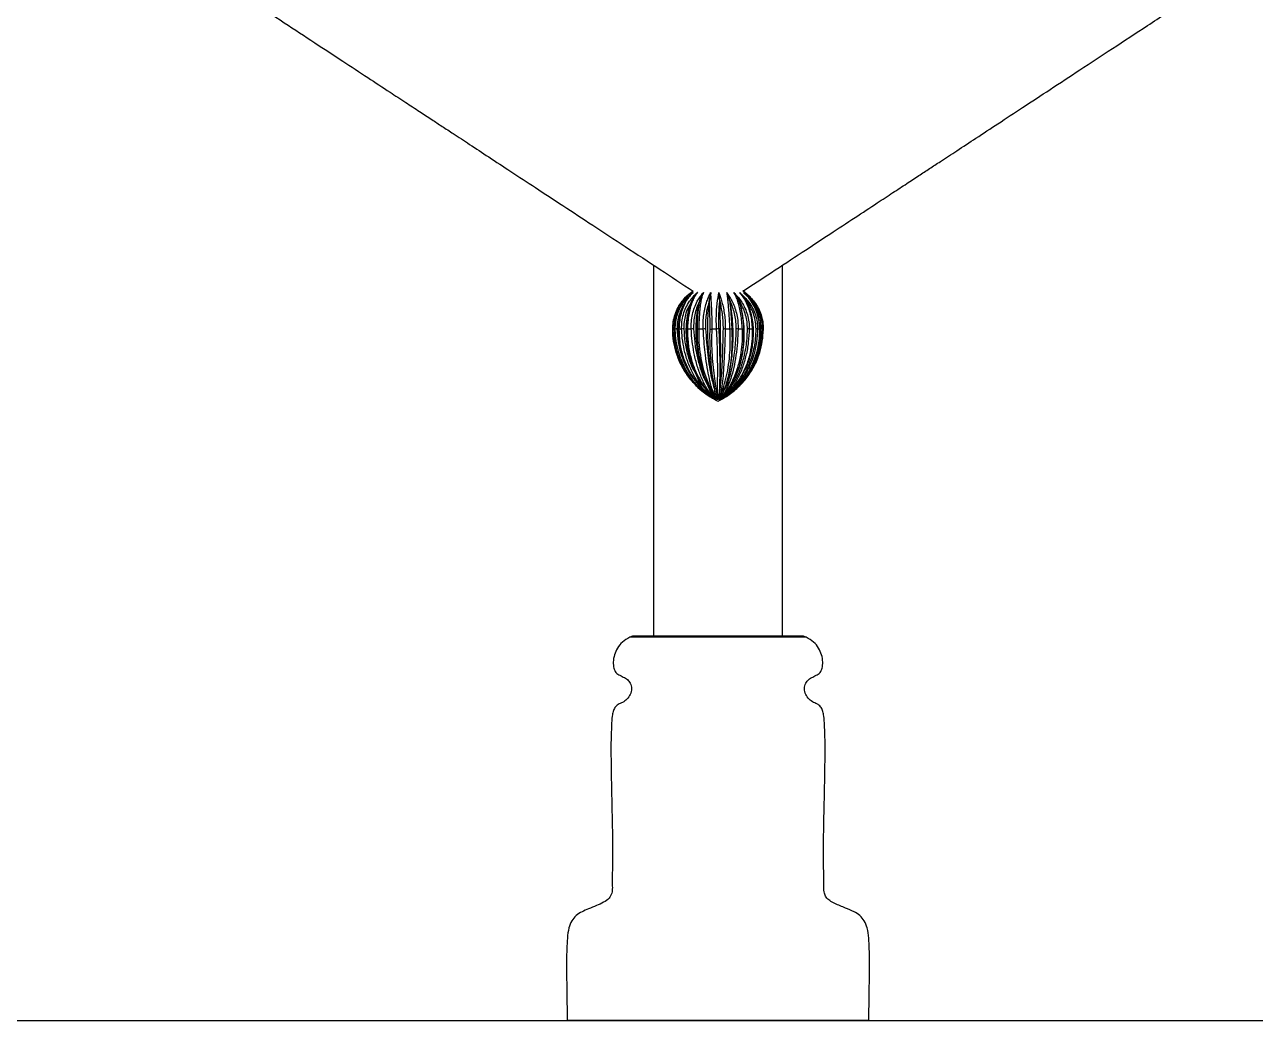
# Model space of a CAD drawing. Header units: millimetres. Extents: x 2214 to 8154, y -2115 to 2085.
# Drawn here: x 3758.7 to 4219.7, y 511.9 to 885 of the extents above; entities that cross this region are included whole.
import ezdxf

# ---------------------------------------------------------------- set-up
doc = ezdxf.new("R2010")
doc.units = ezdxf.units.MM

# ---------------------------------------------------------------- blocks, each defined once
blk = doc.blocks.new('front')
for p, q in [((-393.97, 679.26), (-393.97, 540.27)), ((-345.67, 540.27), (-345.67, 679.26)), ((-379.19, 666.8), (-379.67, 665.84)), ((-376.39, 666.8), (-376.72, 665.84)), ((-373.01, 666.8), (-373.15, 665.84)), ((-369.34, 666.81), (-369.29, 665.84)), ((-365.72, 666.8), (-365.48, 665.84)), ((-362.47, 666.8), (-362.05, 665.84)), ((-359.86, 666.8), (-359.32, 665.84)), ((-386.81, 655.32), (-386.82, 655.32)), ((-385.84, 655.32), (-386.36, 655.32)), ((-383.45, 655.32), (-384.46, 655.32)), ((-379.85, 655.32), (-381.26, 655.32)), ((-375.36, 655.32), (-377.04, 655.32)), ((-370.37, 655.32), (-372.18, 655.32)), ((-365.34, 655.32), (-367.12, 655.32)), ((-360.7, 655.32), (-362.29, 655.32)), ((-356.88, 655.32), (-358.13, 655.32)), ((-354.2, 655.32), (-355.01, 655.32)), ((-352.92, 655.32), (-353.21, 655.32)), ((-352.88, 655.32), (-352.93, 654.77)), ((-373.57, 630.61), (-373.11, 630.27)), ((-368.74, 628.86), (-368.74, 628.87)), ((-386.54, 539.84), (-402.85, 539.84)), ((-385.9, 540.27), (-401.59, 540.27)), ((-336.8, 539.84), (-386.54, 539.84)), ((-338.05, 540.27), (-385.9, 540.27)), ((-398.42, 396.27), (-426.32, 396.27)), ((-313.32, 396.27), (-398.42, 396.27))]:
    blk.add_line(p, q)
at = {"flags": 128}
for points in [[(-384.46, 655.32), (-384.5, 655.32), (-384.54, 655.33), (-384.56, 655.33), (-384.58, 655.33), (-384.59, 655.33), (-384.6, 655.34), (-384.59, 655.34), (-384.58, 655.34)], [(-356.67, 655.36), (-356.65, 655.36), (-356.64, 655.36), (-356.65, 655.35), (-356.67, 655.35), (-356.7, 655.34), (-356.75, 655.33), (-356.81, 655.33), (-356.88, 655.32)], [(-363.38, 637.31), (-363.51, 636.99), (-364.9, 634.27), (-364.9, 634.27), (-364.9, 634.27)]]:
    blk.add_lwpolyline(points, dxfattribs=at)
for centre, radius, start, end in [((-369.82, 655.32), 17, 123.0777, 180), ((-369.82, 655.32), 17, 50.9811, 56.9393), ((-369.82, 655.32), 17, 43.5277, 49.3811), ((-356.88, 655.32), 29.94, 180, 237.8981), ((-386.41, 653.62), 1.74, 88.4093, 102.975), ((-385.06, 648.67), 6.69, 91.0496, 96.6435), ((-382.21, 640.03), 15.34, 91.6054, 94.6189), ((-381.19, 659.17), 3.85, 264.1156, 268.9248), ((-378.03, 627.35), 28.03, 91.9105, 93.7287), ((-376.34, 679.52), 24.21, 267.1562, 268.3366), ((-372.39, 603.99), 51.42, 92.3108, 93.3059), ((-367.61, 812.39), 157.14, 268.102, 268.3317), ((-346.08, 209.78), 446.2, 93.016, 93.1209), ((-372.74, 466.08), 189.33, 88.2962, 88.5098), ((-366.7, 681.24), 25.96, 273.0041, 274.4816), ((-364.64, 582.64), 72.72, 88.1484, 88.7146), ((-360.83, 659.09), 3.77, 271.907, 278.9384), ((-359.57, 617.85), 37.5, 87.8017, 88.8216), ((-355.9, 638.09), 17.26, 87.0461, 88.8962), ((-354.19, 655.45), 0.125, 265.2604, 304.6827), ((-353.67, 650.1), 5.24, 84.9826, 89.3284), ((-356.88, 655.32), 29.94, 237.8981, 239.1841), ((-356.88, 655.32), 29.94, 241.9402, 242.0158), ((-356.88, 655.32), 29.94, 242.0158, 242.1469), ((-356.88, 655.32), 29.94, 242.1469, 244.3915), ((-382.76, 655.32), 29.94, 295.6085, 297.6667), ((-382.76, 655.32), 29.94, 297.6667, 297.9193), ((-382.76, 655.32), 29.94, 297.9293, 298.3768), ((-382.76, 655.32), 29.94, 298.3768, 298.6585), ((-382.76, 655.32), 29.94, 298.6585, 299.0794)]:
    blk.add_arc(centre, radius, start, end)
for points, knots in [([(-544.82, 778.32), (-540.65, 775.58), (-532.66, 770.33), (-521.19, 762.8), (-510.75, 755.95), (-501.36, 749.78), (-493.49, 744.61), (-487.02, 740.37), (-481.83, 736.95), (-477.26, 733.96), (-473.07, 731.2), (-468.35, 728.1), (-462.54, 724.29), (-455.36, 719.57), (-447.13, 714.17), (-437.86, 708.08), (-427.62, 701.36), (-416.42, 694.01), (-404.28, 686.03), (-391.73, 677.79), (-383.22, 672.2), (-379.1, 669.49)], [0, 0, 0, 0, 0.0754814, 0.1447019, 0.2076612, 0.2643595, 0.3147968, 0.3500339, 0.3814059, 0.4089124, 0.4326259, 0.4573321, 0.4943913, 0.5377402, 0.5873778, 0.6433031, 0.7055145, 0.7727324, 0.8460115, 0.9253512, 1, 1, 1, 1]), ([(-360.55, 669.49), (-356.97, 671.84), (-349.57, 676.7), (-338.69, 683.84), (-328.26, 690.69), (-318.86, 696.86), (-310.99, 702.03), (-304.53, 706.28), (-299.33, 709.69), (-294.77, 712.69), (-290.57, 715.44), (-285.85, 718.54), (-280.04, 722.35), (-272.86, 727.07), (-264.63, 732.47), (-255.37, 738.56), (-245.13, 745.28), (-233.93, 752.64), (-221.79, 760.61), (-208.64, 769.25), (-199.54, 775.22), (-194.82, 778.32)], [0, 0, 0, 0, 0.064769, 0.133985, 0.196944, 0.253646, 0.304087, 0.339327, 0.370701, 0.398208, 0.421921, 0.446625, 0.483681, 0.527024, 0.576653, 0.632568, 0.694771, 0.761982, 0.835257, 0.914596, 1, 1, 1, 1]), ([(-386.81, 655.32), (-386.76, 656.24), (-386.68, 658.1), (-385.98, 660.8), (-384.86, 663.39), (-383.42, 665.6), (-381.77, 667.47), (-380.56, 668.44), (-379.95, 668.93)], [0, 0, 0, 0, 0.173828, 0.352686, 0.526811, 0.705939, 0.851591, 1, 1, 1, 1]), ([(-379.95, 668.93), (-380.06, 668.84), (-380.77, 668.3), (-381.93, 667.18), (-383.39, 665.35), (-384.66, 663.16), (-385.61, 660.68), (-386.23, 658.03), (-386.31, 656.23), (-386.36, 655.32)], [0, 0, 0, 0, 0.028059, 0.172133, 0.319061, 0.487746, 0.661005, 0.828151, 1, 1, 1, 1]), ([(-385.84, 655.32), (-385.81, 656.24), (-385.76, 658.1), (-385.09, 660.8), (-384, 663.39), (-382.59, 665.6), (-380.95, 667.48), (-379.77, 668.45), (-379.17, 668.94)], [0, 0, 0, 0, 0.173675, 0.352371, 0.526343, 0.70531, 0.851266, 1, 1, 1, 1]), ([(-379.17, 668.94), (-379.28, 668.85), (-379.9, 668.3), (-380.88, 667.17), (-382.05, 665.34), (-383.07, 663.15), (-383.85, 660.65), (-384.33, 658.02), (-384.42, 656.22), (-384.46, 655.32)], [0, 0, 0, 0, 0.028837, 0.174186, 0.319657, 0.490487, 0.661301, 0.830669, 1, 1, 1, 1]), ([(-383.45, 655.32), (-383.44, 656.24), (-383.42, 658.1), (-382.84, 660.8), (-381.89, 663.39), (-380.62, 665.6), (-379.14, 667.48), (-378.1, 668.46), (-377.57, 668.95)], [0, 0, 0, 0, 0.173532, 0.352086, 0.525915, 0.704736, 0.850969, 1, 1, 1, 1]), ([(-379.95, 668.93), (-379.95, 668.93), (-379.97, 668.92), (-380.06, 668.85), (-380.53, 668.48), (-381.03, 668.06), (-381.39, 667.64), (-381.44, 667.58)], [0, 0, 0, 0, 0.007275, 0.029746, 0.181105, 0.880199, 1, 1, 1, 1]), ([(-377.57, 668.95), (-377.65, 668.86), (-378.13, 668.3), (-378.82, 667.17), (-379.62, 665.34), (-380.31, 663.15), (-380.82, 660.65), (-381.15, 658.02), (-381.22, 656.22), (-381.26, 655.32)], [0, 0, 0, 0, 0.029546, 0.174801, 0.320173, 0.490874, 0.661558, 0.830798, 1, 1, 1, 1]), ([(-379.17, 668.94), (-379.18, 668.94), (-379.19, 668.93), (-379.28, 668.85), (-379.72, 668.48), (-380.4, 667.82), (-380.91, 667.12), (-381.15, 666.8)], [0, 0, 0, 0, 0.004821, 0.020735, 0.122775, 0.59165, 1, 1, 1, 1]), ([(-379.85, 655.32), (-379.85, 656.24), (-379.87, 658.1), (-379.44, 660.8), (-378.7, 663.39), (-377.7, 665.6), (-376.51, 667.49), (-375.69, 668.46), (-375.28, 668.96)], [0, 0, 0, 0, 0.173418, 0.351858, 0.52557, 0.704277, 0.850729, 1, 1, 1, 1]), ([(-377.57, 668.95), (-377.57, 668.95), (-377.59, 668.93), (-377.66, 668.86), (-378.01, 668.5), (-378.57, 667.84), (-378.99, 667.14), (-379.19, 666.8)], [0, 0, 0, 0, 0.004856, 0.020878, 0.121995, 0.576394, 1, 1, 1, 1]), ([(-375.28, 668.96), (-375.33, 668.86), (-375.63, 668.3), (-375.97, 667.17), (-376.31, 665.34), (-376.61, 663.15), (-376.82, 660.66), (-376.96, 658.02), (-377.02, 656.22), (-377.04, 655.32)], [0, 0, 0, 0, 0.03012, 0.17529, 0.32058, 0.491176, 0.66176, 0.830899, 1, 1, 1, 1]), ([(-375.28, 668.96), (-375.29, 668.95), (-375.3, 668.94), (-375.35, 668.87), (-375.58, 668.52), (-375.97, 667.85), (-376.25, 667.15), (-376.39, 666.8)], [0, 0, 0, 0, 0.004866, 0.020868, 0.120907, 0.561908, 1, 1, 1, 1]), ([(-375.36, 655.32), (-375.38, 656.24), (-375.43, 658.1), (-375.18, 660.8), (-374.72, 663.39), (-374.07, 665.6), (-373.28, 667.49), (-372.77, 668.47), (-372.52, 668.96)], [0, 0, 0, 0, 0.173343, 0.351701, 0.525341, 0.703968, 0.85057, 1, 1, 1, 1]), ([(-372.52, 668.96), (-372.52, 668.96), (-372.52, 668.94), (-372.55, 668.87), (-372.66, 668.52), (-372.83, 667.85), (-372.95, 667.15), (-373.01, 666.8)], [0, 0, 0, 0, 0.004884, 0.021359, 0.122185, 0.564952, 1, 1, 1, 1]), ([(-372.52, 668.96), (-372.53, 668.86), (-372.61, 668.3), (-372.57, 667.17), (-372.43, 665.34), (-372.31, 663.15), (-372.2, 660.66), (-372.14, 658.02), (-372.17, 656.22), (-372.18, 655.32)], [0, 0, 0, 0, 0.030503, 0.175611, 0.320843, 0.491373, 0.661889, 0.830962, 1, 1, 1, 1]), ([(-370.37, 655.32), (-370.41, 656.24), (-370.49, 658.1), (-370.45, 660.8), (-370.3, 663.39), (-370.07, 665.6), (-369.75, 667.49), (-369.59, 668.47), (-369.51, 668.96)], [0, 0, 0, 0, 0.173314, 0.351644, 0.525251, 0.703848, 0.850508, 1, 1, 1, 1]), ([(-369.51, 668.96), (-369.49, 668.86), (-369.35, 668.3), (-368.92, 667.17), (-368.31, 665.34), (-367.79, 663.15), (-367.37, 660.66), (-367.11, 658.02), (-367.11, 656.22), (-367.12, 655.32)], [0, 0, 0, 0, 0.030655, 0.175729, 0.320924, 0.491436, 0.661928, 0.830983, 1, 1, 1, 1]), ([(-369.51, 668.96), (-369.51, 668.96), (-369.51, 668.95), (-369.51, 668.87), (-369.48, 668.52), (-369.43, 667.85), (-369.37, 667.15), (-369.34, 666.81)], [0, 0, 0, 0, 0.004886, 0.021573, 0.122767, 0.566738, 1, 1, 1, 1]), ([(-366.53, 668.96), (-366.47, 668.86), (-366.12, 668.3), (-365.36, 667.17), (-364.33, 665.34), (-363.44, 663.15), (-362.75, 660.66), (-362.32, 658.02), (-362.3, 656.22), (-362.29, 655.32)], [0, 0, 0, 0, 0.030563, 0.175633, 0.320826, 0.491361, 0.661879, 0.83096, 1, 1, 1, 1]), ([(-365.34, 655.32), (-365.39, 656.24), (-365.49, 658.1), (-365.66, 660.8), (-365.85, 663.39), (-366.04, 665.6), (-366.22, 667.49), (-366.43, 668.47), (-366.53, 668.96)], [0, 0, 0, 0, 0.173331, 0.351679, 0.525307, 0.703922, 0.850546, 1, 1, 1, 1]), ([(-366.53, 668.96), (-366.53, 668.96), (-366.53, 668.94), (-366.49, 668.87), (-366.34, 668.51), (-366.05, 667.85), (-365.83, 667.15), (-365.72, 666.8)], [0, 0, 0, 0, 0.004883, 0.021474, 0.122562, 0.566796, 1, 1, 1, 1]), ([(-363.85, 668.96), (-363.76, 668.86), (-363.23, 668.3), (-362.19, 667.17), (-360.84, 665.34), (-359.67, 663.15), (-358.76, 660.66), (-358.2, 658.02), (-358.15, 656.22), (-358.13, 655.32)], [0, 0, 0, 0, 0.030234, 0.175333, 0.320553, 0.491156, 0.661743, 0.830892, 1, 1, 1, 1]), ([(-360.7, 655.32), (-360.76, 656.24), (-360.87, 658.1), (-361.24, 660.8), (-361.74, 663.39), (-362.35, 665.6), (-363.02, 667.49), (-363.57, 668.46), (-363.85, 668.96)], [0, 0, 0, 0, 0.173396, 0.351814, 0.525503, 0.704188, 0.850683, 1, 1, 1, 1]), ([(-363.85, 668.96), (-363.84, 668.95), (-363.83, 668.94), (-363.77, 668.87), (-363.5, 668.51), (-363.02, 667.85), (-362.65, 667.15), (-362.47, 666.8)], [0, 0, 0, 0, 0.0048649, 0.0210798, 0.1216469, 0.5655002, 1, 1, 1, 1]), ([(-361.69, 668.95), (-361.57, 668.86), (-360.92, 668.3), (-359.7, 667.17), (-358.14, 665.34), (-356.8, 663.15), (-355.76, 660.66), (-355.11, 658.02), (-355.04, 656.22), (-355.01, 655.32)], [0, 0, 0, 0, 0.029703, 0.174858, 0.320132, 0.490843, 0.661536, 0.830788, 1, 1, 1, 1]), ([(-356.88, 655.32), (-356.94, 656.24), (-357.05, 658.1), (-357.58, 660.8), (-358.35, 663.39), (-359.33, 665.6), (-360.41, 667.48), (-361.26, 668.46), (-361.69, 668.95)], [0, 0, 0, 0, 0.173505, 0.352027, 0.525825, 0.704618, 0.850907, 1, 1, 1, 1]), ([(-361.69, 668.95), (-361.68, 668.95), (-361.67, 668.94), (-361.59, 668.86), (-361.21, 668.51), (-360.58, 667.84), (-360.1, 667.14), (-359.86, 666.8)], [0, 0, 0, 0, 0.004843, 0.020674, 0.121004, 0.568486, 1, 1, 1, 1]), ([(-360.24, 668.94), (-360.12, 668.85), (-359.39, 668.3), (-358.11, 667.17), (-356.49, 665.34), (-355.08, 663.15), (-354, 660.66), (-353.33, 658.02), (-353.25, 656.22), (-353.21, 655.32)], [0, 0, 0, 0, 0.029024, 0.174255, 0.31961, 0.490448, 0.661274, 0.830657, 1, 1, 1, 1]), ([(-354.2, 655.32), (-354.26, 656.24), (-354.37, 658.1), (-355.01, 660.8), (-355.99, 663.39), (-357.24, 665.6), (-358.64, 667.48), (-359.71, 668.45), (-360.24, 668.94)], [0, 0, 0, 0, 0.17364, 0.352301, 0.526234, 0.705166, 0.85119, 1, 1, 1, 1]), ([(-360.24, 668.94), (-360.24, 668.94), (-360.22, 668.93), (-360.13, 668.85), (-359.69, 668.49), (-358.96, 667.83), (-358.41, 667.13), (-358.14, 666.79)], [0, 0, 0, 0, 0.004831, 0.020327, 0.120886, 0.577028, 1, 1, 1, 1]), ([(-359.65, 668.93), (-359.53, 668.84), (-358.8, 668.3), (-357.57, 667.18), (-356.03, 665.35), (-354.68, 663.16), (-353.66, 660.68), (-353.01, 658.03), (-352.92, 656.23), (-352.88, 655.32)], [0, 0, 0, 0, 0.028256, 0.172208, 0.319006, 0.487703, 0.660974, 0.828135, 1, 1, 1, 1]), ([(-352.92, 655.32), (-352.96, 656.24), (-353.06, 658.1), (-353.76, 660.8), (-354.85, 663.39), (-356.26, 665.6), (-357.86, 667.47), (-359.05, 668.44), (-359.65, 668.93)], [0, 0, 0, 0, 0.173792, 0.352609, 0.526698, 0.705786, 0.851514, 1, 1, 1, 1]), ([(-359.65, 668.93), (-359.64, 668.93), (-359.63, 668.92), (-359.53, 668.85), (-359.07, 668.49), (-358.61, 668.12), (-358.29, 667.76), (-358.29, 667.75)], [0, 0, 0, 0, 0.008166, 0.033411, 0.203226, 0.983283, 1, 1, 1, 1]), ([(-381.75, 665.83), (-381.75, 665.83), (-381.82, 665.7), (-382.48, 664.89), (-383.44, 663.18), (-384.47, 660.69), (-385.09, 658.06), (-385.16, 656.26), (-385.19, 655.36)], [0, 0, 0, 0, 0.000006, 0.040225, 0.281044, 0.521797, 0.760909, 1, 1, 1, 1]), ([(-384.58, 655.34), (-384.53, 656.22), (-384.45, 657.96), (-383.97, 660.5), (-383.26, 663.06), (-382.17, 664.73), (-381.72, 666.71), (-381.21, 666.71), (-381.21, 666.71)], [0, 0, 0, 0, 0.2096843, 0.4194214, 0.6325221, 0.8456608, 0.9999968, 1, 1, 1, 1]), ([(-379.67, 665.84), (-379.67, 665.84), (-379.8, 665.84), (-380.14, 664.52), (-381.24, 663.34), (-382.05, 660.65), (-382.6, 658.07), (-382.63, 656.27), (-382.64, 655.36)], [0, 0, 0, 0, 0.000003, 0.040699, 0.281397, 0.522032, 0.761027, 1, 1, 1, 1]), ([(-379.67, 665.84), (-379.95, 665.17), (-380.68, 663.42), (-381.43, 660.2), (-381.88, 656.21), (-381.83, 651.88), (-381.24, 647.34), (-380.02, 642.73), (-378.18, 638.23), (-376.49, 635.6), (-375.63, 634.27)], [0, 0, 0, 0, 0.06686, 0.176024, 0.294306, 0.42065, 0.554466, 0.695997, 0.846562, 1, 1, 1, 1]), ([(-381.58, 655.34), (-381.55, 656.2), (-381.48, 657.95), (-381.16, 660.51), (-380.65, 662.95), (-380.02, 665.07), (-379.43, 666.19), (-379.23, 666.72), (-379.23, 666.72)], [0, 0, 0, 0, 0.2069861, 0.4192654, 0.6298414, 0.8453471, 0.9999942, 1, 1, 1, 1]), ([(-381.21, 666.71), (-381.21, 666.71), (-381.19, 666.74), (-381.17, 666.77), (-381.15, 666.8)], [0, 0, 0, 0, 0.000651, 1, 1, 1, 1]), ([(-379.23, 666.72), (-379.23, 666.72), (-379.22, 666.75), (-379.2, 666.77), (-379.19, 666.8)], [0, 0, 0, 0, 0.000652, 1, 1, 1, 1]), ([(-376.72, 665.84), (-376.72, 665.84), (-376.77, 665.71), (-377.22, 664.9), (-377.88, 663.18), (-378.58, 660.69), (-378.97, 658.06), (-378.96, 656.26), (-378.96, 655.36)], [0, 0, 0, 0, 0.0000062, 0.041082, 0.2816876, 0.5222209, 0.7611191, 1, 1, 1, 1]), ([(-376.72, 665.84), (-376.91, 665.17), (-377.41, 663.42), (-377.92, 660.2), (-378.21, 656.21), (-378.15, 651.88), (-377.71, 647.34), (-376.84, 642.74), (-375.55, 638.23), (-374.38, 635.6), (-373.79, 634.27)], [0, 0, 0, 0, 0.066953, 0.176085, 0.294329, 0.420635, 0.554412, 0.695899, 0.846418, 1, 1, 1, 1]), ([(-377.54, 655.34), (-377.52, 656.21), (-377.47, 657.96), (-377.34, 660.53), (-377.11, 662.96), (-376.82, 665.08), (-376.52, 666.19), (-376.41, 666.72), (-376.41, 666.72)], [0, 0, 0, 0, 0.209544, 0.419146, 0.632107, 0.845108, 0.999994, 1, 1, 1, 1]), ([(-376.41, 666.72), (-376.41, 666.72), (-376.4, 666.75), (-376.4, 666.78), (-376.39, 666.8)], [0, 0, 0, 0, 0.000651, 1, 1, 1, 1]), ([(-373.15, 665.84), (-373.15, 665.84), (-373.22, 665.84), (-373.38, 664.52), (-373.92, 663.34), (-374.3, 660.65), (-374.53, 658.07), (-374.49, 656.27), (-374.46, 655.36)], [0, 0, 0, 0, 0.000003, 0.041347, 0.281884, 0.522354, 0.761188, 1, 1, 1, 1]), ([(-373.15, 665.84), (-373.24, 665.17), (-373.48, 663.42), (-373.69, 660.2), (-373.8, 656.21), (-373.73, 651.88), (-373.48, 647.34), (-373.05, 642.74), (-372.42, 638.23), (-371.87, 635.6), (-371.59, 634.27)], [0, 0, 0, 0, 0.067014, 0.176122, 0.294345, 0.420624, 0.554374, 0.695832, 0.846321, 1, 1, 1, 1]), ([(-373.01, 666.72), (-373.01, 666.72), (-373.01, 666.75), (-373.01, 666.78), (-373.01, 666.8)], [0, 0, 0, 0, 0.0006555, 1, 1, 1, 1]), ([(-372.81, 655.34), (-372.8, 656.22), (-372.79, 657.96), (-372.85, 660.5), (-372.93, 663.06), (-372.99, 664.73), (-373.01, 666.72), (-373.01, 666.72), (-373.01, 666.72)], [0, 0, 0, 0, 0.209513, 0.419079, 0.632004, 0.84497, 0.999997, 1, 1, 1, 1]), ([(-369.29, 665.84), (-369.29, 665.84), (-369.3, 665.71), (-369.39, 664.9), (-369.52, 663.18), (-369.64, 660.69), (-369.66, 658.06), (-369.59, 656.26), (-369.56, 655.36)], [0, 0, 0, 0, 0.0000062, 0.0414674, 0.2819771, 0.5224189, 0.7612157, 1, 1, 1, 1]), ([(-369.32, 666.72), (-369.32, 666.72), (-369.33, 666.72), (-369.34, 666.76), (-369.34, 666.81)], [0, 0, 0, 0, 0.000364, 1, 1, 1, 1]), ([(-367.82, 655.34), (-367.83, 656.21), (-367.84, 657.96), (-368.09, 660.53), (-368.47, 662.96), (-368.89, 665.08), (-369.22, 666.19), (-369.32, 666.72), (-369.32, 666.72)], [0, 0, 0, 0, 0.2095071, 0.4190634, 0.631987, 0.8449436, 0.9999943, 1, 1, 1, 1]), ([(-369.29, 665.84), (-369.27, 665.17), (-369.21, 663.42), (-369.12, 660.2), (-369.03, 656.21), (-368.96, 651.88), (-368.93, 647.34), (-368.96, 642.74), (-369.06, 638.23), (-369.18, 635.59), (-369.24, 634.26)], [0, 0, 0, 0, 0.067039, 0.176139, 0.294352, 0.420618, 0.554358, 0.695802, 0.846279, 1, 1, 1, 1]), ([(-365.48, 665.84), (-365.35, 665.17), (-365.01, 663.42), (-364.61, 660.2), (-364.33, 656.21), (-364.27, 651.88), (-364.46, 647.34), (-364.95, 642.74), (-365.76, 638.23), (-366.55, 635.6), (-366.95, 634.26)], [0, 0, 0, 0, 0.067027, 0.176131, 0.294347, 0.42062, 0.554362, 0.695812, 0.846294, 1, 1, 1, 1]), ([(-365.68, 666.72), (-365.68, 666.72), (-365.7, 666.75), (-365.71, 666.78), (-365.72, 666.8)], [0, 0, 0, 0, 0.000658, 1, 1, 1, 1]), ([(-363.01, 655.34), (-363.03, 656.21), (-363.06, 657.96), (-363.48, 660.53), (-364.13, 662.96), (-364.87, 665.08), (-365.48, 666.19), (-365.68, 666.72), (-365.68, 666.72)], [0, 0, 0, 0, 0.209532, 0.419112, 0.632056, 0.845037, 0.999994, 1, 1, 1, 1]), ([(-365.48, 665.84), (-365.48, 665.84), (-365.46, 665.84), (-365.38, 664.52), (-365.17, 663.34), (-364.99, 660.65), (-364.81, 658.07), (-364.72, 656.27), (-364.67, 655.36)], [0, 0, 0, 0, 0.000003, 0.041437, 0.281952, 0.522398, 0.761205, 1, 1, 1, 1]), ([(-362.05, 665.84), (-361.83, 665.17), (-361.23, 663.42), (-360.56, 660.2), (-360.12, 656.21), (-360.07, 651.88), (-360.46, 647.34), (-361.39, 642.75), (-362.43, 639.29), (-363.28, 637.59), (-363.48, 637.2)], [0, 0, 0, 0, 0.075261, 0.197868, 0.330719, 0.472621, 0.622919, 0.781879, 0.950989, 1, 1, 1, 1]), ([(-362.41, 666.72), (-362.41, 666.72), (-362.43, 666.75), (-362.45, 666.78), (-362.47, 666.8)], [0, 0, 0, 0, 0.000657, 1, 1, 1, 1]), ([(-358.8, 655.34), (-358.83, 656.22), (-358.89, 657.97), (-359.45, 660.5), (-360.26, 663.07), (-361.42, 664.73), (-361.91, 666.72), (-362.41, 666.72), (-362.41, 666.72)], [0, 0, 0, 0, 0.2095805, 0.4192141, 0.6322065, 0.8452361, 0.9999968, 1, 1, 1, 1]), ([(-362.05, 665.84), (-362.05, 665.84), (-362.02, 665.71), (-361.71, 664.9), (-361.27, 663.19), (-360.77, 660.71), (-360.41, 658.07), (-360.3, 656.27), (-360.24, 655.36)], [0, 0, 0, 0, 0.000006, 0.041254, 0.278903, 0.522308, 0.758062, 1, 1, 1, 1]), ([(-359.79, 666.72), (-359.79, 666.72), (-359.81, 666.75), (-359.84, 666.77), (-359.86, 666.8)], [0, 0, 0, 0, 0.000658, 1, 1, 1, 1]), ([(-355.57, 655.34), (-355.61, 656.21), (-355.69, 657.96), (-356.32, 660.53), (-357.31, 662.96), (-358.46, 665.08), (-359.46, 666.18), (-359.79, 666.72), (-359.79, 666.72)], [0, 0, 0, 0, 0.20965, 0.419353, 0.63242, 0.845523, 0.999994, 1, 1, 1, 1]), ([(-359.32, 665.84), (-359.32, 665.84), (-359.26, 665.71), (-358.78, 664.89), (-358.1, 663.18), (-357.34, 660.69), (-356.84, 658.06), (-356.73, 656.26), (-356.67, 655.36)], [0, 0, 0, 0, 0.000006, 0.040932, 0.281573, 0.522153, 0.761088, 1, 1, 1, 1]), ([(-353.61, 655.34), (-353.65, 656.21), (-353.74, 657.96), (-354.4, 660.53), (-355.44, 662.96), (-356.64, 665.08), (-357.72, 666.18), (-358.07, 666.71), (-358.07, 666.71)], [0, 0, 0, 0, 0.209737, 0.419526, 0.632685, 0.845878, 0.999994, 1, 1, 1, 1]), ([(-354.14, 655.34), (-354.16, 655.95), (-354.21, 657.33), (-354.59, 659.44), (-355.22, 661.63), (-356.1, 663.7), (-357.04, 665.39), (-357.75, 666.29), (-358.01, 666.62)], [0, 0, 0, 0, 0.148321, 0.332808, 0.51895, 0.703982, 0.890242, 1, 1, 1, 1]), ([(-370.9, 628.87), (-371.11, 628.98), (-371.81, 629.36), (-373.91, 630.62), (-377.03, 632.99), (-380.45, 636.65), (-383.23, 640.86), (-385.17, 645.24), (-386.36, 649.69), (-386.77, 653.01), (-386.8, 654.9), (-386.81, 655.32)], [0, 0, 0, 0, 0.022315, 0.074124, 0.226819, 0.383933, 0.535732, 0.691875, 0.824841, 0.960719, 1, 1, 1, 1]), ([(-386.36, 655.32), (-386.29, 653.67), (-386.15, 650.33), (-384.9, 645.47), (-382.9, 640.85), (-380.16, 636.67), (-376.77, 632.97), (-373.76, 630.61), (-371.77, 629.37), (-371.12, 628.98), (-370.92, 628.88), (-370.9, 628.87)], [0, 0, 0, 0, 0.151903, 0.308208, 0.460109, 0.616373, 0.769034, 0.926307, 0.97252, 0.996494, 1, 1, 1, 1]), ([(-370.88, 628.87), (-371.08, 628.98), (-371.73, 629.36), (-373.71, 630.62), (-376.61, 632.99), (-379.78, 636.65), (-382.37, 640.86), (-384.2, 645.23), (-385.34, 649.68), (-385.77, 653), (-385.83, 654.89), (-385.84, 655.32)], [0, 0, 0, 0, 0.022327, 0.074134, 0.226829, 0.38394, 0.535735, 0.691878, 0.824599, 0.960215, 1, 1, 1, 1]), ([(-385.19, 655.36), (-385.09, 653.72), (-384.9, 650.42), (-383.69, 645.59), (-381.78, 641.08), (-379.6, 637.19), (-377.61, 635.26), (-376.96, 634.28), (-376.96, 634.28)], [0, 0, 0, 0, 0.211331, 0.422683, 0.633964, 0.845257, 0.999997, 1, 1, 1, 1]), ([(-373.66, 630.95), (-373.66, 630.95), (-374.84, 630.95), (-376.41, 633.97), (-379.21, 636.78), (-381.52, 640.92), (-383.11, 644.91), (-384.03, 648.6), (-384.52, 651.89), (-384.56, 654.15), (-384.58, 655.34)], [0, 0, 0, 0, 0.000002, 0.147978, 0.299112, 0.471803, 0.649452, 0.761395, 0.87468, 1, 1, 1, 1]), ([(-384.46, 655.32), (-384.41, 653.67), (-384.31, 650.33), (-383.2, 645.47), (-381.4, 640.85), (-378.94, 636.67), (-375.9, 632.97), (-373.25, 630.61), (-371.57, 629.37), (-371.03, 628.98), (-370.9, 628.88), (-370.88, 628.87)], [0, 0, 0, 0, 0.151901, 0.308205, 0.460102, 0.616364, 0.769023, 0.926295, 0.972506, 0.996478, 1, 1, 1, 1]), ([(-370.78, 628.87), (-370.94, 628.98), (-371.48, 629.36), (-373.15, 630.62), (-375.58, 632.99), (-378.23, 636.65), (-380.39, 640.86), (-381.94, 645.23), (-382.95, 649.67), (-383.35, 652.99), (-383.43, 654.89), (-383.45, 655.32)], [0, 0, 0, 0, 0.022338, 0.074143, 0.226836, 0.383945, 0.535739, 0.69188, 0.824384, 0.959769, 1, 1, 1, 1]), ([(-382.64, 655.36), (-382.54, 653.71), (-382.33, 650.41), (-381.25, 645.64), (-379.73, 640.89), (-377.58, 637.82), (-376.56, 634.27), (-375.63, 634.27), (-375.63, 634.27)], [0, 0, 0, 0, 0.211262, 0.42254, 0.633751, 0.844973, 0.999998, 1, 1, 1, 1]), ([(-372.93, 630.95), (-372.93, 630.95), (-373.51, 632.05), (-375.23, 633.47), (-377.28, 636.97), (-379.18, 640.9), (-380.45, 644.95), (-381.17, 648.61), (-381.56, 651.89), (-381.57, 654.15), (-381.58, 655.34)], [0, 0, 0, 0, 0.000003, 0.149567, 0.299165, 0.474323, 0.649472, 0.76206, 0.874646, 1, 1, 1, 1]), ([(-381.26, 655.32), (-381.23, 653.67), (-381.18, 650.33), (-380.31, 645.47), (-378.88, 640.85), (-376.9, 636.67), (-374.49, 632.97), (-372.44, 630.61), (-371.2, 629.37), (-370.84, 628.98), (-370.78, 628.88), (-370.78, 628.87)], [0, 0, 0, 0, 0.151898, 0.3082, 0.460095, 0.616356, 0.769011, 0.926281, 0.972491, 0.996462, 1, 1, 1, 1]), ([(-370.58, 628.87), (-370.7, 628.98), (-371.09, 629.36), (-372.31, 630.62), (-374.05, 632.99), (-375.93, 636.65), (-377.48, 640.86), (-378.62, 645.23), (-379.39, 649.67), (-379.73, 652.99), (-379.83, 654.88), (-379.85, 655.32)], [0, 0, 0, 0, 0.022346, 0.074149, 0.226839, 0.383947, 0.535741, 0.69188, 0.824214, 0.959417, 1, 1, 1, 1]), ([(-378.96, 655.36), (-378.86, 653.72), (-378.65, 650.42), (-377.84, 645.59), (-376.66, 641.08), (-375.35, 637.19), (-374.17, 635.25), (-373.79, 634.27), (-373.79, 634.27)], [0, 0, 0, 0, 0.2112018, 0.4224246, 0.633579, 0.844743, 0.9999969, 1, 1, 1, 1]), ([(-371.93, 630.95), (-371.93, 630.95), (-372.49, 630.95), (-373.27, 633.97), (-374.75, 636.81), (-375.98, 640.95), (-376.83, 644.94), (-377.3, 648.61), (-377.55, 651.89), (-377.54, 654.15), (-377.54, 655.34)], [0, 0, 0, 0, 0.000002, 0.149586, 0.299203, 0.474352, 0.649492, 0.762059, 0.874623, 1, 1, 1, 1]), ([(-377.04, 655.32), (-377.04, 653.67), (-377.05, 650.33), (-376.49, 645.47), (-375.55, 640.85), (-374.24, 636.67), (-372.67, 632.97), (-371.39, 630.61), (-370.72, 629.37), (-370.55, 628.98), (-370.58, 628.88), (-370.58, 628.87)], [0, 0, 0, 0, 0.151897, 0.308195, 0.460089, 0.616347, 0.769001, 0.926268, 0.972479, 0.996449, 1, 1, 1, 1]), ([(-370.32, 628.87), (-370.38, 628.98), (-370.58, 629.36), (-371.24, 630.62), (-372.13, 632.99), (-373.09, 636.65), (-373.88, 640.86), (-374.51, 645.23), (-374.97, 649.66), (-375.23, 652.98), (-375.33, 654.88), (-375.36, 655.32)], [0, 0, 0, 0, 0.022352, 0.07415, 0.22684, 0.383947, 0.535741, 0.691881, 0.824105, 0.959193, 1, 1, 1, 1]), ([(-374.46, 655.36), (-374.37, 653.72), (-374.18, 650.42), (-373.69, 645.59), (-373.06, 641.08), (-372.39, 637.18), (-371.79, 635.25), (-371.59, 634.27), (-371.59, 634.27)], [0, 0, 0, 0, 0.211165, 0.422348, 0.633466, 0.844591, 0.999997, 1, 1, 1, 1]), ([(-370.74, 630.95), (-370.74, 630.95), (-370.89, 630.95), (-371.16, 633.97), (-371.73, 636.81), (-372.24, 640.95), (-372.59, 644.94), (-372.77, 648.61), (-372.85, 651.89), (-372.83, 654.15), (-372.81, 655.34)], [0, 0, 0, 0, 0.0000017, 0.149598, 0.2992259, 0.4743698, 0.6495033, 0.7620586, 0.8746137, 1, 1, 1, 1]), ([(-372.18, 655.32), (-372.21, 653.67), (-372.27, 650.33), (-372.08, 645.47), (-371.71, 640.85), (-371.19, 636.67), (-370.6, 632.97), (-370.21, 630.61), (-370.15, 629.37), (-370.2, 628.98), (-370.31, 628.88), (-370.32, 628.87)], [0, 0, 0, 0, 0.151895, 0.308192, 0.460083, 0.616339, 0.768992, 0.926256, 0.972468, 0.996438, 1, 1, 1, 1]), ([(-370.02, 628.87), (-370.02, 628.98), (-370, 629.36), (-370.04, 630.62), (-370.01, 632.99), (-369.96, 636.65), (-369.93, 640.86), (-369.98, 645.23), (-370.1, 649.66), (-370.25, 652.98), (-370.35, 654.88), (-370.37, 655.32)], [0, 0, 0, 0, 0.022354, 0.07415, 0.226839, 0.383946, 0.535739, 0.691879, 0.824066, 0.959114, 1, 1, 1, 1]), ([(-367.12, 655.32), (-367.17, 653.67), (-367.27, 650.33), (-367.47, 645.47), (-367.71, 640.85), (-368.01, 636.67), (-368.45, 632.97), (-368.99, 630.61), (-369.56, 629.37), (-369.81, 628.98), (-370, 628.88), (-370.02, 628.87)], [0, 0, 0, 0, 0.151893, 0.308189, 0.460079, 0.616332, 0.768984, 0.926248, 0.972461, 0.996432, 1, 1, 1, 1]), ([(-369.7, 628.87), (-369.63, 628.98), (-369.41, 629.36), (-368.83, 630.62), (-367.88, 632.99), (-366.81, 636.65), (-365.96, 640.86), (-365.44, 645.23), (-365.21, 649.66), (-365.23, 652.98), (-365.32, 654.88), (-365.34, 655.32)], [0, 0, 0, 0, 0.022351, 0.074144, 0.226834, 0.383942, 0.535737, 0.691877, 0.824102, 0.959188, 1, 1, 1, 1]), ([(-362.29, 655.32), (-362.36, 653.67), (-362.5, 650.33), (-363.06, 645.47), (-363.89, 640.85), (-364.99, 636.67), (-366.43, 632.97), (-367.84, 630.61), (-368.99, 629.37), (-369.43, 628.98), (-369.67, 628.88), (-369.7, 628.87)], [0, 0, 0, 0, 0.151893, 0.308187, 0.460075, 0.616329, 0.76898, 0.926244, 0.972459, 0.99643, 1, 1, 1, 1]), ([(-369.56, 655.36), (-369.48, 653.72), (-369.33, 650.42), (-369.2, 645.59), (-369.16, 641.08), (-369.19, 637.18), (-369.23, 635.26), (-369.24, 634.26), (-369.24, 634.26)], [0, 0, 0, 0, 0.21115, 0.422319, 0.633419, 0.844528, 0.999997, 1, 1, 1, 1]), ([(-369.47, 630.95), (-369.47, 630.95), (-369.2, 630.95), (-368.93, 633.97), (-368.55, 636.81), (-368.29, 640.95), (-368.11, 644.94), (-367.98, 648.61), (-367.89, 651.89), (-367.84, 654.15), (-367.82, 655.34)], [0, 0, 0, 0, 0.0000017, 0.1495989, 0.2992302, 0.4743714, 0.6495042, 0.7620611, 0.8746139, 1, 1, 1, 1]), ([(-369.39, 628.87), (-369.26, 628.98), (-368.85, 629.36), (-367.7, 630.62), (-365.92, 632.99), (-363.94, 636.65), (-362.34, 640.86), (-361.29, 645.23), (-360.72, 649.67), (-360.61, 652.99), (-360.69, 654.88), (-360.7, 655.32)], [0, 0, 0, 0, 0.022345, 0.074135, 0.226828, 0.383935, 0.535732, 0.691875, 0.824207, 0.959409, 1, 1, 1, 1]), ([(-358.13, 655.32), (-358.21, 653.67), (-358.38, 650.33), (-359.26, 645.47), (-360.6, 640.85), (-362.4, 636.67), (-364.71, 632.97), (-366.87, 630.61), (-368.49, 629.37), (-369.08, 628.98), (-369.35, 628.88), (-369.39, 628.87)], [0, 0, 0, 0, 0.151892, 0.308185, 0.460075, 0.616327, 0.768979, 0.926243, 0.972461, 0.996434, 1, 1, 1, 1]), ([(-369.11, 628.87), (-368.94, 628.98), (-368.38, 629.36), (-366.77, 630.62), (-364.3, 632.99), (-361.58, 636.65), (-359.38, 640.86), (-357.89, 645.23), (-357.05, 649.67), (-356.82, 652.99), (-356.87, 654.89), (-356.88, 655.32)], [0, 0, 0, 0, 0.022337, 0.074126, 0.226818, 0.383929, 0.535728, 0.691871, 0.824373, 0.959757, 1, 1, 1, 1]), ([(-355.01, 655.32), (-355.1, 653.67), (-355.28, 650.33), (-356.4, 645.47), (-358.13, 640.85), (-360.48, 636.67), (-363.44, 632.97), (-366.17, 630.61), (-368.11, 629.37), (-368.8, 628.98), (-369.08, 628.88), (-369.11, 628.87)], [0, 0, 0, 0, 0.151891, 0.308186, 0.460075, 0.616328, 0.76898, 0.926246, 0.972467, 0.996441, 1, 1, 1, 1]), ([(-353.21, 655.32), (-353.29, 653.67), (-353.47, 650.33), (-354.72, 645.47), (-356.7, 640.85), (-359.38, 636.67), (-362.74, 632.97), (-365.78, 630.61), (-367.88, 629.37), (-368.6, 628.98), (-368.87, 628.88), (-368.9, 628.87)], [0, 0, 0, 0, 0.151893, 0.308188, 0.460079, 0.616331, 0.768987, 0.926254, 0.972477, 0.996453, 1, 1, 1, 1]), ([(-368.78, 628.87), (-368.56, 628.98), (-367.86, 629.36), (-365.76, 630.62), (-362.64, 632.99), (-359.22, 636.65), (-356.43, 640.86), (-354.49, 645.24), (-353.32, 649.69), (-352.93, 653.01), (-352.92, 654.9), (-352.92, 655.32)], [0, 0, 0, 0, 0.022313, 0.074101, 0.226798, 0.383912, 0.535715, 0.691864, 0.824828, 0.960704, 1, 1, 1, 1]), ([(-368.23, 630.95), (-368.23, 630.95), (-367.8, 632.04), (-366.66, 633.47), (-365.51, 636.97), (-364.47, 640.9), (-363.78, 644.95), (-363.35, 648.61), (-363.09, 651.89), (-363.04, 654.15), (-363.01, 655.34)], [0, 0, 0, 0, 0.0000027, 0.1495932, 0.2992166, 0.4743619, 0.649497, 0.7620654, 0.8746295, 1, 1, 1, 1]), ([(-367.13, 630.95), (-367.13, 630.95), (-366.12, 630.95), (-364.89, 633.97), (-362.79, 636.81), (-361.14, 640.95), (-359.98, 644.94), (-359.3, 648.61), (-358.9, 651.89), (-358.83, 654.15), (-358.8, 655.34)], [0, 0, 0, 0, 0.000002, 0.149577, 0.299184, 0.474337, 0.649481, 0.76207, 0.874657, 1, 1, 1, 1]), ([(-364.67, 655.36), (-364.62, 653.72), (-364.52, 650.42), (-364.77, 645.59), (-365.33, 641.08), (-366.05, 637.18), (-366.73, 635.25), (-366.95, 634.26), (-366.95, 634.26)], [0, 0, 0, 0, 0.211156, 0.422332, 0.633442, 0.844561, 0.999997, 1, 1, 1, 1]), ([(-366.27, 630.95), (-366.27, 630.95), (-365.01, 630.95), (-363.45, 633.97), (-360.73, 636.81), (-358.57, 640.95), (-357.05, 644.94), (-356.18, 648.61), (-355.67, 651.89), (-355.6, 654.15), (-355.57, 655.34)], [0, 0, 0, 0, 0.000002, 0.149553, 0.299138, 0.474303, 0.649457, 0.762075, 0.87469, 1, 1, 1, 1]), ([(-365.72, 630.95), (-365.72, 630.95), (-364.84, 632.05), (-362.33, 633.47), (-359.55, 636.97), (-356.98, 640.9), (-355.27, 644.95), (-354.27, 648.61), (-353.7, 651.89), (-353.64, 654.15), (-353.61, 655.34)], [0, 0, 0, 0, 0.0000027, 0.149526, 0.2990821, 0.4742617, 0.6494298, 0.7620811, 0.8747301, 1, 1, 1, 1]), ([(-360.24, 655.36), (-360.22, 653.72), (-360.18, 650.42), (-360.79, 645.61), (-361.83, 641.15), (-362.88, 638.56), (-363.38, 637.31)], [0, 0, 0, 0, 0.25503, 0.510084, 0.765056, 1, 1, 1, 1]), ([(-356.67, 655.36), (-356.67, 653.74), (-356.69, 650.43), (-357.61, 645.69), (-359.07, 640.91), (-361.27, 637.84), (-362.33, 634.27), (-363.29, 634.27), (-363.29, 634.27)], [0, 0, 0, 0, 0.208203, 0.422501, 0.630721, 0.844898, 0.999998, 1, 1, 1, 1]), ([(-356.71, 642.79), (-356.32, 643.68), (-355.35, 645.88), (-354.52, 649.69), (-354.18, 653), (-354.2, 654.89), (-354.2, 655.32)], [0, 0, 0, 0, 0.229878, 0.561586, 0.900532, 1, 1, 1, 1]), ([(-356.58, 642.79), (-356.41, 643.17), (-355.82, 644.47), (-355.11, 646.81), (-354.47, 649.78), (-354.12, 652.64), (-354.14, 654.5), (-354.15, 655.34)], [0, 0, 0, 0, 0.097755, 0.333996, 0.569112, 0.80586, 1, 1, 1, 1]), ([(-368.9, 628.87), (-368.7, 628.98), (-368.04, 629.36), (-366.1, 630.62), (-363.17, 632.99), (-359.99, 636.66), (-357.79, 639.99), (-356.96, 642.15), (-356.71, 642.79)], [0, 0, 0, 0, 0.037215, 0.123544, 0.378082, 0.639984, 0.893031, 1, 1, 1, 1]), ([(-375.63, 634.27), (-375.35, 633.88), (-374.39, 632.56), (-373.35, 631.41), (-372.62, 630.61)], [0, 0, 0, 0, 0.297221, 1, 1, 1, 1]), ([(-373.79, 634.27), (-373.59, 633.88), (-372.93, 632.56), (-372.23, 631.41), (-371.74, 630.61)], [0, 0, 0, 0, 0.297509, 1, 1, 1, 1]), ([(-371.59, 634.27), (-371.5, 633.87), (-371.2, 632.55), (-370.9, 631.41), (-370.69, 630.61)], [0, 0, 0, 0, 0.297724, 1, 1, 1, 1]), ([(-369.24, 634.26), (-369.27, 633.87), (-369.34, 632.55), (-369.47, 631.41), (-369.56, 630.61)], [0, 0, 0, 0, 0.297827, 1, 1, 1, 1]), ([(-366.95, 634.26), (-367.08, 633.87), (-367.53, 632.55), (-368.08, 631.41), (-368.46, 630.61)], [0, 0, 0, 0, 0.2978272, 1, 1, 1, 1]), ([(-364.9, 634.27), (-365.13, 633.87), (-365.92, 632.55), (-366.83, 631.41), (-367.48, 630.61)], [0, 0, 0, 0, 0.297705, 1, 1, 1, 1]), ([(-363.29, 634.27), (-363.6, 633.88), (-364.65, 632.56), (-365.86, 631.41), (-366.7, 630.61)], [0, 0, 0, 0, 0.297488, 1, 1, 1, 1]), ([(-373.25, 630.61), (-373.4, 630.7), (-373.55, 630.79), (-373.66, 630.95), (-373.66, 630.95)], [0, 0, 0, 0, 0.99987, 1, 1, 1, 1]), ([(-373.25, 630.61), (-373.02, 630.42), (-372.52, 630.01), (-371.73, 629.43), (-371.13, 629.02), (-370.88, 628.87), (-370.88, 628.87)], [0, 0, 0, 0, 0.2889524, 0.6412606, 0.9965825, 1, 1, 1, 1]), ([(-372.62, 630.61), (-372.71, 630.78), (-372.8, 630.95), (-372.93, 630.95), (-372.93, 630.95)], [0, 0, 0, 0, 0.999918, 1, 1, 1, 1]), ([(-372.62, 630.61), (-372.44, 630.42), (-372.03, 630.01), (-371.41, 629.43), (-370.94, 629.02), (-370.78, 628.87), (-370.78, 628.87)], [0, 0, 0, 0, 0.289079, 0.6413215, 0.9965742, 1, 1, 1, 1]), ([(-372.57, 629.89), (-372.34, 629.74), (-371.79, 629.37), (-371.21, 629.02), (-370.9, 628.87), (-370.9, 628.87)], [0, 0, 0, 0, 0.417944, 0.994447, 1, 1, 1, 1]), ([(-371.74, 630.61), (-371.81, 630.7), (-371.88, 630.79), (-371.93, 630.95), (-371.93, 630.95)], [0, 0, 0, 0, 0.99987, 1, 1, 1, 1]), ([(-371.74, 630.61), (-371.62, 630.42), (-371.35, 630.01), (-370.95, 629.43), (-370.64, 629.02), (-370.58, 628.87), (-370.58, 628.87)], [0, 0, 0, 0, 0.289168, 0.641366, 0.996573, 1, 1, 1, 1]), ([(-370.69, 630.61), (-370.71, 630.7), (-370.72, 630.79), (-370.74, 630.95), (-370.74, 630.95)], [0, 0, 0, 0, 0.99987, 1, 1, 1, 1]), ([(-370.69, 630.61), (-370.64, 630.42), (-370.53, 630.01), (-370.39, 629.43), (-370.28, 629.02), (-370.32, 628.87), (-370.32, 628.87)], [0, 0, 0, 0, 0.289222, 0.641398, 0.996573, 1, 1, 1, 1]), ([(-369.56, 630.61), (-369.59, 630.42), (-369.65, 630.01), (-369.78, 629.43), (-369.87, 629.02), (-370.02, 628.87), (-370.02, 628.87)], [0, 0, 0, 0, 0.2892151, 0.6413891, 0.9965735, 1, 1, 1, 1]), ([(-368.46, 630.61), (-368.56, 630.42), (-368.79, 630.01), (-369.18, 629.43), (-369.46, 629.02), (-369.7, 628.87), (-369.7, 628.87)], [0, 0, 0, 0, 0.289157, 0.6413588, 0.9965742, 1, 1, 1, 1]), ([(-369.56, 630.61), (-369.53, 630.7), (-369.49, 630.79), (-369.47, 630.95), (-369.47, 630.95)], [0, 0, 0, 0, 0.99987, 1, 1, 1, 1]), ([(-367.48, 630.61), (-367.64, 630.42), (-368.01, 630.01), (-368.63, 629.43), (-369.08, 629.02), (-369.38, 628.87), (-369.39, 628.87)], [0, 0, 0, 0, 0.289047, 0.641311, 0.996575, 1, 1, 1, 1]), ([(-366.7, 630.61), (-366.92, 630.42), (-367.4, 630.01), (-368.18, 629.43), (-368.76, 629.02), (-369.11, 628.87), (-369.11, 628.87)], [0, 0, 0, 0, 0.288907, 0.641239, 0.996577, 1, 1, 1, 1]), ([(-366.2, 630.61), (-366.45, 630.42), (-367, 630.01), (-367.88, 629.43), (-368.54, 629.02), (-368.9, 628.87), (-368.9, 628.87)], [0, 0, 0, 0, 0.288749, 0.641158, 0.996578, 1, 1, 1, 1]), ([(-366.71, 630.07), (-366.73, 630.05), (-367.15, 629.73), (-367.83, 629.38), (-368.52, 628.98), (-368.75, 628.88), (-368.78, 628.87)], [0, 0, 0, 0, 0.034679, 0.63985, 0.953751, 1, 1, 1, 1]), ([(-368.46, 630.61), (-368.39, 630.78), (-368.32, 630.95), (-368.23, 630.95), (-368.23, 630.95)], [0, 0, 0, 0, 0.999918, 1, 1, 1, 1]), ([(-367.48, 630.61), (-367.35, 630.7), (-367.22, 630.79), (-367.13, 630.95), (-367.13, 630.95)], [0, 0, 0, 0, 0.99987, 1, 1, 1, 1]), ([(-366.7, 630.61), (-366.54, 630.7), (-366.38, 630.79), (-366.27, 630.95), (-366.27, 630.95)], [0, 0, 0, 0, 0.99987, 1, 1, 1, 1]), ([(-366.2, 630.61), (-366.06, 630.78), (-365.92, 630.95), (-365.72, 630.95), (-365.72, 630.95)], [0, 0, 0, 0, 0.999918, 1, 1, 1, 1]), ([(-366.02, 630.61), (-365.85, 630.7), (-365.67, 630.8), (-365.54, 630.95), (-365.54, 630.95)], [0, 0, 0, 0, 0.99987, 1, 1, 1, 1]), ([(-402.85, 539.84), (-403.82, 539.28), (-405.66, 538.23), (-407.57, 535.84), (-408.72, 533.25), (-409.14, 530.66), (-408.95, 528.54), (-408.44, 527.09), (-407.76, 526.27), (-406.68, 525.6), (-405.3, 524.96), (-403.76, 524.05), (-402.51, 522.58), (-402.02, 520.54), (-402.6, 518.37), (-403.82, 516.57), (-405.5, 515.37), (-407.29, 514.8), (-408.52, 513.51), (-409.17, 511.95), (-409.58, 509.72), (-409.69, 506.88), (-409.89, 503.21), (-409.93, 498.96), (-409.91, 493.96), (-409.83, 488.39), (-409.72, 482.51), (-409.59, 476.49), (-409.46, 470.59), (-409.36, 465.03), (-409.29, 460.06), (-409.28, 455.9), (-409.34, 452.68), (-409.52, 450.24), (-409.5, 448.13), (-409.35, 446.06), (-409.51, 443.9), (-410.58, 441.81), (-412.76, 440.37), (-415.43, 439.25), (-418.17, 438.14), (-420.76, 437.01), (-423.01, 435.65), (-424.8, 433.57), (-425.88, 430.63), (-426.31, 427.04), (-426.49, 423), (-426.57, 418.71), (-426.55, 414.04), (-426.49, 408.82), (-426.39, 402.84), (-426.35, 398.57), (-426.32, 396.27)], [0, 0, 0, 0, 0.020833, 0.039238, 0.056064, 0.07317, 0.087662, 0.095391, 0.101511, 0.107163, 0.118825, 0.130108, 0.140341, 0.153956, 0.167443, 0.181018, 0.193858, 0.205375, 0.215526, 0.225779, 0.236564, 0.257872, 0.278798, 0.305128, 0.337294, 0.372099, 0.409229, 0.447186, 0.484467, 0.519573, 0.551002, 0.577257, 0.597302, 0.611095, 0.622888, 0.636703, 0.649956, 0.662879, 0.678785, 0.697463, 0.717203, 0.733919, 0.750299, 0.765941, 0.784073, 0.807903, 0.83312, 0.859592, 0.888188, 0.920238, 0.957068, 1, 1, 1, 1]), ([(-401.59, 540.27), (-401.79, 540.21), (-402.21, 540.09), (-402.63, 539.93), (-402.85, 539.84)], [0, 0, 0, 0, 0.465251, 1, 1, 1, 1]), ([(-336.8, 539.84), (-337.06, 539.95), (-337.48, 540.11), (-337.9, 540.23), (-338.05, 540.27)], [0, 0, 0, 0, 0.654616, 1, 1, 1, 1]), ([(-313.32, 396.27), (-313.3, 398.57), (-313.25, 402.84), (-313.15, 408.82), (-313.09, 414.04), (-313.07, 418.71), (-313.15, 423), (-313.33, 427.04), (-313.76, 430.63), (-314.84, 433.57), (-316.63, 435.65), (-319.11, 437.15), (-322.32, 438.49), (-325.43, 439.72), (-327.94, 440.98), (-329.36, 442.32), (-330.16, 444.11), (-330.3, 446.24), (-330.09, 448.62), (-330.18, 451.12), (-330.35, 454.06), (-330.36, 457.78), (-330.32, 463.13), (-330.19, 469.98), (-330.02, 478.01), (-329.85, 486.13), (-329.74, 493.23), (-329.71, 498.96), (-329.75, 503.21), (-329.95, 506.88), (-330.06, 509.72), (-330.47, 511.95), (-331.12, 513.51), (-332.35, 514.8), (-334.14, 515.37), (-335.82, 516.57), (-337.04, 518.37), (-337.62, 520.54), (-337.13, 522.58), (-335.88, 524.05), (-334.34, 524.96), (-332.96, 525.6), (-331.88, 526.27), (-331.2, 527.09), (-330.69, 528.54), (-330.5, 530.66), (-330.93, 533.25), (-332.07, 535.84), (-333.98, 538.23), (-335.82, 539.28), (-336.8, 539.84)], [0, 0, 0, 0, 0.042929, 0.079757, 0.111804, 0.140398, 0.166868, 0.192084, 0.215912, 0.234042, 0.249683, 0.266062, 0.28783, 0.314569, 0.328591, 0.340043, 0.350098, 0.364431, 0.37938, 0.394789, 0.411025, 0.43447, 0.464197, 0.511029, 0.562329, 0.614196, 0.662729, 0.694893, 0.721221, 0.742146, 0.763452, 0.774237, 0.784489, 0.794639, 0.806155, 0.818994, 0.832569, 0.846055, 0.859669, 0.869901, 0.881183, 0.892845, 0.898496, 0.904616, 0.912344, 0.926835, 0.94394, 0.960765, 0.979168, 1, 1, 1, 1])]:
    blk.add_open_spline(points, degree=3, knots=knots)

msp = doc.modelspace()

# ---------------------------------------------------------------- linework, layer by layer
msp.add_line((2514.16, 511.88), (5532.14, 511.88))

# ---------------------------------------------------------------- block references
msp.add_blockref('front', (4388.21, 115.61))

doc.saveas('drawing.dxf')
